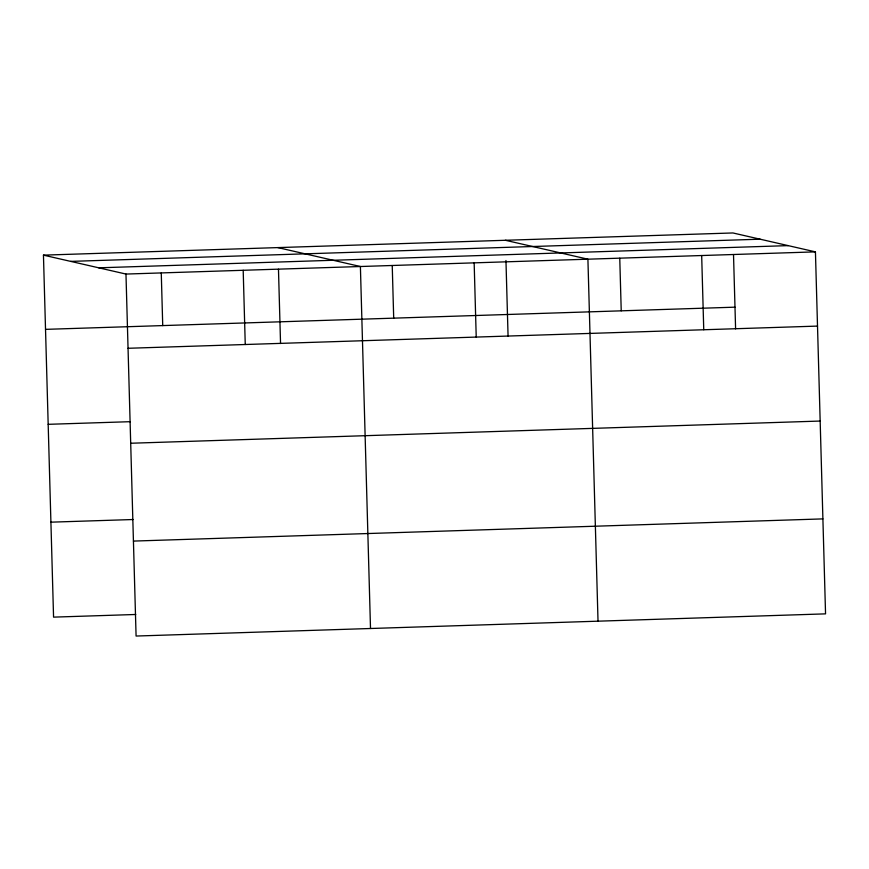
<?xml version="1.0" encoding="UTF-8"?>
<svg xmlns="http://www.w3.org/2000/svg" width="869" height="869" viewBox="0 0 869 869"><rect width="100%" height="100%" fill="white"/><g stroke="black" fill="none" stroke-linecap="round" stroke-linejoin="round"><path stroke-width="1.3" d="M43.45 255.138L732.915 232.957L815.437 251.869L825.55 613.862L136.085 636.043L125.972 274.061L43.45 255.138L53.563 617.131L135.738 614.481M70.682 261.384L760.147 239.192M98.74 267.815L788.205 245.623M125.972 274.061L815.437 251.869M45.525 329.362L734.989 307.17M128.047 348.284L817.512 326.092M48.175 424.322L130.361 421.682M130.698 443.244L820.162 421.052M50.913 522.171L133.087 519.521M133.435 541.083L822.9 518.891M505.389 240.278L587.911 259.19L598.024 621.183M277.863 247.6L360.396 266.511L370.509 628.504M733.512 254.541L735.598 328.884M701.674 255.529L703.749 329.753M619.76 258.202L621.226 310.83M505.954 260.515L508.072 336.205M474.159 262.851L476.223 337.074M392.234 265.534L393.7 318.163M278.471 269.194L280.546 343.527M243.19 270.292L245.254 344.504M161.265 272.964L162.731 325.593"/></g></svg>
